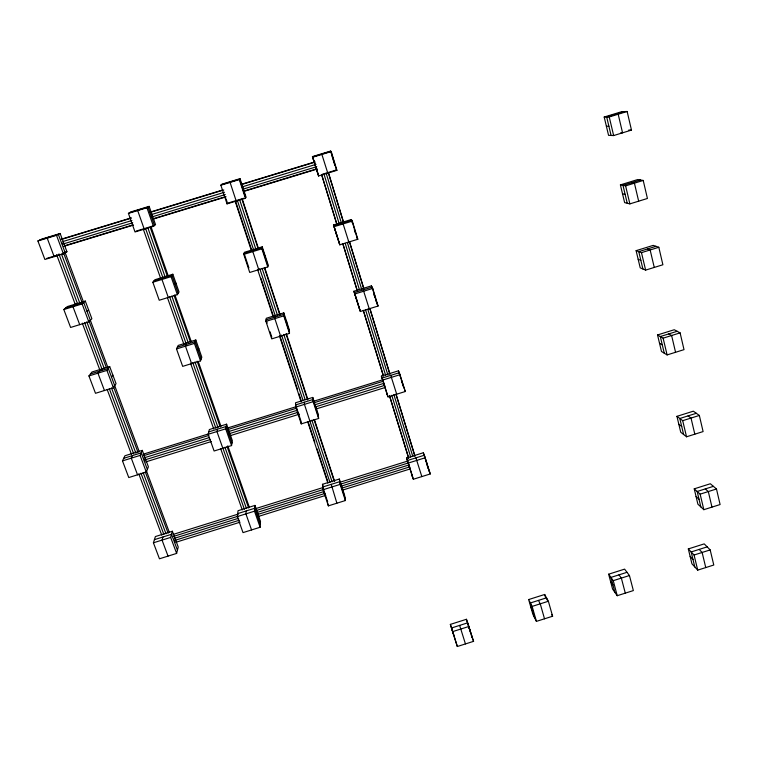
<?xml version="1.0" encoding="UTF-8"?>
<svg xmlns="http://www.w3.org/2000/svg" width="758" height="758" viewBox="0 0 758 758"><rect width="100%" height="100%" fill="white"/><g stroke="black" fill="none" stroke-linecap="round" stroke-linejoin="round"><path stroke-width="1.14" d="M289.48 333.387L283.767 315.868L283.795 312.874L266.229 318.294L265.925 321.364L271.724 338.873L289.48 333.387L289.423 330.147L283.795 312.874M274.927 317.09L274.851 318.616L280.602 336.135M260.117 527.255L260.487 521.277L254.953 505.415L238.031 510.712L237.32 516.558L243.015 532.618L260.117 527.255L254.499 511.186L254.953 505.415M257.521 516.283L257.72 513.365M246.208 510.939L245.914 513.867L251.561 529.937M267.792 266.901L268.067 264.637L262.249 246.824L244.398 252.3L243.754 254.375L249.733 272.454L267.792 266.901L261.889 248.814L262.249 246.824M265.006 256.81L265.167 255.749M231.56 445.571L232.365 440.692L226.604 424.186L209.341 429.549L208.175 434.277L214.097 451.001L231.56 445.571L225.704 428.829L226.604 424.186M229.068 434.817L229.494 432.458M258.971 268.512L258.762 269.677L252.821 251.599L253.077 250.576M217.461 429.189L216.94 431.548L222.833 448.281M176.623 553.416L178.234 547.039L172.36 531.244L155.371 536.56L153.419 542.804L159.455 558.798L176.623 553.416L170.654 537.413L172.36 531.244M174.482 542.273L175.297 539.156M162.961 536.986L162.041 540.113L168.039 556.107M200.519 360.865L201.817 357.189L195.82 339.991L178.177 345.43L176.5 348.945L182.678 366.37L200.519 360.865L194.418 343.421L195.82 339.991M198.151 350.367L198.823 348.614M146.303 472.092L148.397 466.814L142.286 450.375L124.947 455.757L122.483 460.892L128.765 477.549L146.303 472.092L140.088 455.425L142.286 450.375M144.285 461.177L145.347 458.609M186.231 344.435L185.464 346.179L191.603 363.622M132.461 455.596L131.286 458.164L137.539 474.821M245.393 198.274L246.028 197.061L240.03 178.67L221.886 184.203L220.862 185.217L227.04 203.874L245.393 198.274L239.301 179.599L240.03 178.67M236.61 200.444L236.221 201.078L230.081 182.403L230.527 181.92M177.363 294.673L179.04 291.972L172.843 274.235L154.916 279.73L152.851 282.251L159.227 300.244L177.363 294.673L171.062 276.661L172.843 274.235M242.693 188.42L243.034 187.88M113.406 387.764L116.05 383.671L109.683 366.55L91.964 372.007L88.932 375.94L95.499 393.298L113.406 387.764L106.925 370.397L109.683 366.55M175.089 284.392L175.951 283.122M111.53 377.096L112.876 375.125M227.04 203.874L227.504 203.22L243.688 198.274M99.393 371.212L97.934 373.173L104.452 390.531M162.932 278.205L161.956 279.456L168.295 297.458M88.809 321.866L91.879 318.73L85.303 301.068L67.301 306.583L63.824 309.539L70.598 327.456L88.809 321.866L82.12 303.93L85.303 301.068M87.047 311.405L88.601 309.918M74.654 305.266L72.976 306.734L79.704 324.661M153.448 226.339L155.542 224.671L149.146 206.366L130.916 211.918L128.424 213.386L135.019 231.967L153.448 226.339L146.948 207.739L149.146 206.366M151.287 216.295L152.349 215.537M138.866 209.843L137.691 210.563L144.238 229.153M63.416 253.816L66.931 251.713L60.147 233.483L41.842 239.054L37.9 240.968L44.893 259.473L63.416 253.816L56.499 235.302L60.147 233.483M56.007 255.56L54.159 256.64L47.204 238.135L49.118 237.197M61.768 243.593L63.549 242.617M703.831 509.689L720.1 504.544L716.481 488.986L710.341 483.756L694.233 488.844L697.891 504.184L703.831 509.689L700.136 494.15L694.233 488.844M450.356 624.393L466.435 619.286L473.579 641.344L457.33 646.508L450.356 624.393L453.824 635.394M528.648 599.559L544.67 594.48L548.375 601.246L552.61 616.235L536.427 621.37L532.893 614.34L528.648 599.559L532.125 606.409L536.427 621.37M608.636 574.194L624.601 569.135L629.443 575.53L633.356 590.577L617.23 595.703L612.578 589.042L608.636 574.194L613.25 580.666L617.23 595.703M688.311 548.925L704.21 543.884L710.18 549.91L713.78 565.023L697.72 570.13L691.95 563.838L688.311 548.925L694.063 555.017L697.72 570.13M626.999 572.309L610.929 577.406L614.89 592.349M707.176 546.869L691.163 551.947L694.811 566.965M452.716 631.604L469.031 626.43M532.125 606.409L548.375 601.246M613.25 580.666L629.443 575.53M694.063 555.017L710.18 549.91M686.53 436.788L703.102 431.577L699.34 415.45L693.343 411.187L676.941 416.332L680.731 432.231L686.53 436.788L682.702 420.671L676.941 416.332M713.382 486.352L697.17 491.478L700.837 506.913M700.136 494.15L716.481 488.986M322.472 484.305L339.319 479.037L344.511 494.965L345.392 500.536L328.366 505.87L323.031 489.744L322.472 484.305L323.135 486.295M412.418 476.602L406.563 458.003L423.343 452.753L430.317 473.93L413.356 479.245L411.48 473.996M154.405 539.658L171.516 534.305L177.438 550.204M237.68 513.611L254.726 508.277L260.297 524.242M407.463 460.504L424.366 455.217L429.246 471.324M173.127 534.437L238.533 513.971M255.455 508.675L323.126 487.508M340.039 482.221L407.709 461.054M173.591 536.389L237.946 516.255M256.005 510.598L323.742 489.403M340.674 484.106L408.42 462.92M153.419 542.804L170.654 537.413M237.32 516.558L254.499 511.186M323.031 489.744L340.124 484.39L339.319 479.037M406.563 458.003L408.373 463.034L425.409 457.709M174.321 538.36L238.647 518.235M256.697 512.588L324.405 491.402M341.327 486.105L409.026 464.919M175.06 540.331L239.348 520.215M257.388 514.568L325.059 493.392M341.972 488.095L409.642 466.919M175.79 542.311L240.049 522.196M258.08 516.549L325.713 495.372M342.625 490.085L410.258 468.908M696.318 413.299L679.803 418.492L683.612 434.495M682.702 420.671L699.34 415.45M312.741 397.438L295.544 402.782L295.696 407.084L301.248 423.883L318.635 418.473L318.142 414.02L312.741 397.438L313.158 401.664L318.635 418.473M387.262 394.804L381.388 376.12L398.509 370.804L405.35 391.498L388.039 396.889L386.504 392.758M123.725 458.306L141.196 452.886L147.355 469.429M208.763 431.899L226.159 426.489L231.967 443.117M382.117 378.053L399.371 372.69L404.128 388.418M143.11 454.231L208.696 433.851M227.931 427.882L295.781 406.8M313.878 401.181L382.866 379.749M122.483 460.892L140.088 455.425M208.175 434.277L225.704 428.829M295.696 407.084L313.158 401.664M381.388 376.12L382.847 380.014L400.233 374.613M143.347 455.785L208.734 435.471M227.902 429.521L296.672 408.155M314.712 402.545L383.482 381.179M144.115 457.841L209.464 437.537M228.622 431.586L297.354 410.23M315.385 404.62L384.116 383.264M144.882 459.898L210.203 439.602M229.342 433.652L298.046 412.295M316.058 406.695L384.761 385.348M145.688 461.935L211.255 441.554M230.479 435.585L299.438 414.143M316.399 408.875L385.367 387.433M657.537 334.951L674.269 329.739L680.106 332.866L684.01 349.646L667.097 354.924L661.478 351.485L657.537 334.951L663.117 338.163L667.097 354.924M677.169 331.293L660.303 336.543L664.264 353.2M663.117 338.163L680.106 332.866M360.382 311.5L378.071 306.033L372.728 288.428L371.392 285.87L353.901 291.261L360.382 311.5L353.901 291.261M636.104 250.661L653.188 245.384L658.816 247.279L662.89 264.76L645.626 270.113L640.216 267.868L636.104 250.661L641.476 252.651L658.816 247.279M655.983 246.322L638.767 251.647L642.898 268.986M339.849 244.777L357.823 239.263L352.318 221.099L351.276 219.536L333.501 224.984L339.849 244.777L333.501 224.984M620.395 184.886L637.743 179.542L643.22 180.451L647.427 198.473L629.879 203.883L624.63 202.623L620.395 184.886L625.606 185.871L643.22 180.451M640.463 179.997L622.981 185.369L627.236 203.248M90.458 373.959L108.309 368.454L139.282 451.721M177.344 347.173L195.119 341.697L201.173 359.017M88.932 375.94L106.925 370.397M176.5 348.945L194.418 343.421M265.925 321.364L283.767 315.868M354.971 293.905L372.728 288.428M64.97 245.649L132.83 224.946M154.329 218.389L225.581 196.654M243.678 191.13L314.94 169.394M63.577 246.407L133.541 225.069M152.728 219.223L226.064 196.843M244.123 191.338L317.46 168.968M64.79 252.367L66.931 251.713M46.816 258.364L60.081 254.318M61.948 253.75L65.188 252.755M136.213 231.076L154.499 225.496L148.056 207.048L129.684 212.647M322.415 174.245L335.51 170.256M318.654 175.913L336.922 170.342L331.237 151.581L330.516 151.098L312.448 156.603L318.654 175.913L312.448 156.603M604.192 117.035L621.825 111.644L627.141 111.492L631.48 130.092L613.648 135.559L608.56 135.341L604.192 117.035L609.233 116.969L627.141 111.492M624.459 111.568L606.694 117.007L611.081 135.445M65.576 308.051L83.721 302.489L107.996 367.801M153.893 280.972L171.962 275.438L178.206 293.308M63.824 309.539L82.12 303.93M152.851 282.251L171.062 276.661M243.754 254.375L261.889 248.814M334.259 226.633L352.318 221.099M39.89 240.002L58.338 234.383L83.304 301.542M221.374 184.706L239.67 179.134L245.715 197.658M37.9 240.968L56.499 235.302M128.424 213.386L146.948 207.739M220.862 185.217L239.301 179.599M312.883 157.171L331.237 151.581M61.275 239.206L131.219 217.878M150.406 212.032L222.606 190.021M241.793 184.175L313.992 162.165M62.165 239.225L131.106 218.209M150.321 212.354L223.79 189.955M241.868 184.44L315.337 162.051M63.018 241.508L131.92 220.502M151.126 214.647L224.548 192.257M242.626 186.743L316.048 164.353M62.734 244.133L132.735 222.786M151.922 216.93L225.306 194.55M243.375 189.045L316.759 166.665M615.581 114.287L618.187 114.231L622.564 132.83L620.811 132.764M606.381 126.207L608.892 126.245M628.78 130.025L631.48 130.092M631.727 182.678L634.418 183.161L638.662 201.183M622.517 193.773L625.113 194.332M647.379 248.984L650.146 249.96L654.258 267.432M638.16 259.283L640.832 260.335M668.736 333.918L671.616 335.51L675.558 352.29M659.507 343.232L662.293 344.89M688.065 415.896L691.021 418.065L694.811 434.182M678.846 424.3L681.707 426.508M705.281 488.91L708.313 491.572L711.97 507.121M321.771 154.111L327.788 173.127L327.456 172.71M696.071 496.528L699.009 499.209M336.116 169.565L336.922 170.342M699.17 549.408L702.126 552.459L705.755 567.571M690.14 556.4L692.992 559.47M618.964 574.858L621.352 578.098L625.293 593.135M610.607 581.632L612.909 584.892M356.696 237.434L357.823 239.263M342.834 223.06L348.841 242.02L348.339 241.072M551.663 614.482L552.61 616.235M538.445 600.402L540.255 603.823L544.519 618.803M374.708 295.895L374.026 294.559L375.011 297.799M530.771 606.969L532.514 610.408M378.071 306.033L375.665 299.969M363.243 289.859L369.222 308.762M336.258 233.947L336.656 234.828M404.45 389.46L405.35 391.498M390.74 375.371L396.699 394.188M426.811 463.29L423.343 452.753M428.545 469.619L430.317 473.93M356.573 299.941L357.122 301.324M415.915 457.86L421.836 476.593M56.623 254.688L75.25 304.365M82.29 323.135L100.084 370.615M107.124 389.385L131.551 454.525M138.799 473.864L161.786 535.186M383.946 384.458L384.694 386.447M63.454 252.604L82.006 302.3M89.008 321.079L106.319 367.459M113.321 386.239L138.051 452.507M145.261 471.846L168.153 533.196M61.597 254.394L80.168 304.091M86.772 321.762L104.519 369.25M111.53 388.02L135.881 453.18M143.11 472.518L166.03 533.859M58.906 253.987L77.505 303.683M84.526 322.453L102.302 369.932M109.332 388.702L133.711 453.853M140.95 473.191L163.908 534.523M146.512 471.116L169.195 531.955M468.69 626.667L469.988 630.258M471.258 634.929L473.579 641.344M409.026 466.009L409.945 468.567M143.414 229.466L160.696 278.508M167.376 297.458L183.881 344.265M190.552 363.215L213.737 428.971M220.635 448.546L242.276 509.935M151.022 226.803L168.219 275.846M174.861 294.796L191.272 341.621M198.302 361.68L220.957 426.337M227.798 445.837L249.211 506.931M150.217 227.391L167.423 276.443M174.065 295.402L190.495 342.228M197.137 361.178L220.208 426.962M227.078 446.547L248.615 507.955M147.952 228.082L165.178 277.134M171.839 296.084L188.287 342.91M194.948 361.86L218.048 427.635M224.927 447.211L246.502 508.618M145.678 228.774L162.942 277.816M169.612 296.766L186.08 343.582M192.75 362.532L215.897 428.308M222.786 447.883L244.389 509.281M459.632 625.397L465.45 643.921M327.712 502.023L322.747 487.006L339.717 481.69L344.947 497.731M226.064 198.861L227.144 202.13M248.908 267.906L244.076 253.333L262.069 247.819L267.925 265.764M267.157 323.079L266.077 319.819L283.776 314.362L289.452 331.758M270.028 331.767L271.828 337.196M237.481 200.756L253.655 250.017M259.909 269.052L275.344 316.077M281.597 335.102L302.916 400.044M329.995 482.505L304.432 404.374L304.28 402.223M336.884 503.208L331.237 484.343M235.53 201.012L251.353 249.136M260.923 278.233L273.439 316.294M280.432 337.556L297.363 389.044M298.832 393.516L301.409 401.352M308.212 422.045L314.816 442.132M317.015 448.821L327.655 481.169M235.226 201.448L251.429 250.699M257.682 269.734L273.155 316.749M279.408 335.785L301.134 401.835M307.606 421.495L327.892 483.168M242.276 198.994L258.478 248.52M264.731 267.65L279.835 313.803M286.458 334.06L307.814 399.343M314.589 420.065L334.666 481.444M241.992 199.373L258.118 248.652M264.343 267.688L279.74 314.722M285.965 333.757L307.587 399.826M314.02 419.496L334.202 481.188M239.736 200.065L255.891 249.335M262.126 268.37L277.542 315.394M283.776 334.43L305.067 399.371M311.879 420.159L332.099 481.851M318.388 416.237L312.95 399.532L295.62 404.914L301.134 421.6L301.248 423.883M340.124 484.39L345.392 500.536M318.388 175.477L312.666 156.887L330.876 151.335L336.514 169.944M339.423 243.811L333.88 225.799L351.788 220.313L357.255 238.334M359.804 310.031L354.431 292.579L372.055 287.14L377.351 304.612M457.33 646.508L451.531 627.975L467.724 622.83L472.243 637.658M324.064 174.368L339.3 224.093M345.193 243.309L359.387 289.641M365.621 309.984L385.708 375.542M391.772 395.306L410.751 457.245M321.818 175.051L337.083 224.775M342.976 243.991L357.207 290.323M363.452 310.657L383.567 376.205M389.64 395.97L408.647 457.908M321.619 174.776L336.874 224.482M342.777 243.697L357.34 291.148M363.243 310.354L383.008 374.755M389.404 395.562L408.666 458.296M382.847 380.014L388.039 396.889M408.373 463.034L413.356 479.245M466.435 619.286L470.604 632.968M328.565 172.995L343.744 222.729M349.618 241.954L363.764 288.296M369.98 308.648L389.991 374.206M396.027 393.98L414.939 455.937M328.669 173.857L343.507 222.454M349.372 241.669L363.518 288.002M369.733 308.345L389.745 373.902M396.093 394.71L414.92 456.344M326.31 173.677L341.526 223.411M347.401 242.626L361.575 288.969M367.801 309.321L387.85 374.869M393.895 394.643L412.845 456.591M398.509 370.804L400.091 376.015M401.352 380.184L403.247 386.419M426.375 462.768L428.194 468.757M330.516 151.098L331.142 153.154M331.758 155.21L334.875 165.471M351.276 219.536L352.29 222.899M354.327 229.617L355.35 232.962M371.392 285.87L372.055 288.04M534.646 617.836L530.373 602.961L546.509 597.844L547.115 599.966M544.67 594.48L545.57 597.655M609.233 116.969L613.648 135.559M625.606 185.871L629.879 203.883M641.476 252.651L645.626 270.113M341.915 487.015L342.341 489.725M328.148 503.975L328.366 505.87M315.442 405.748L315.669 407.899M286.609 321.525L286.619 323.079"/></g></svg>
